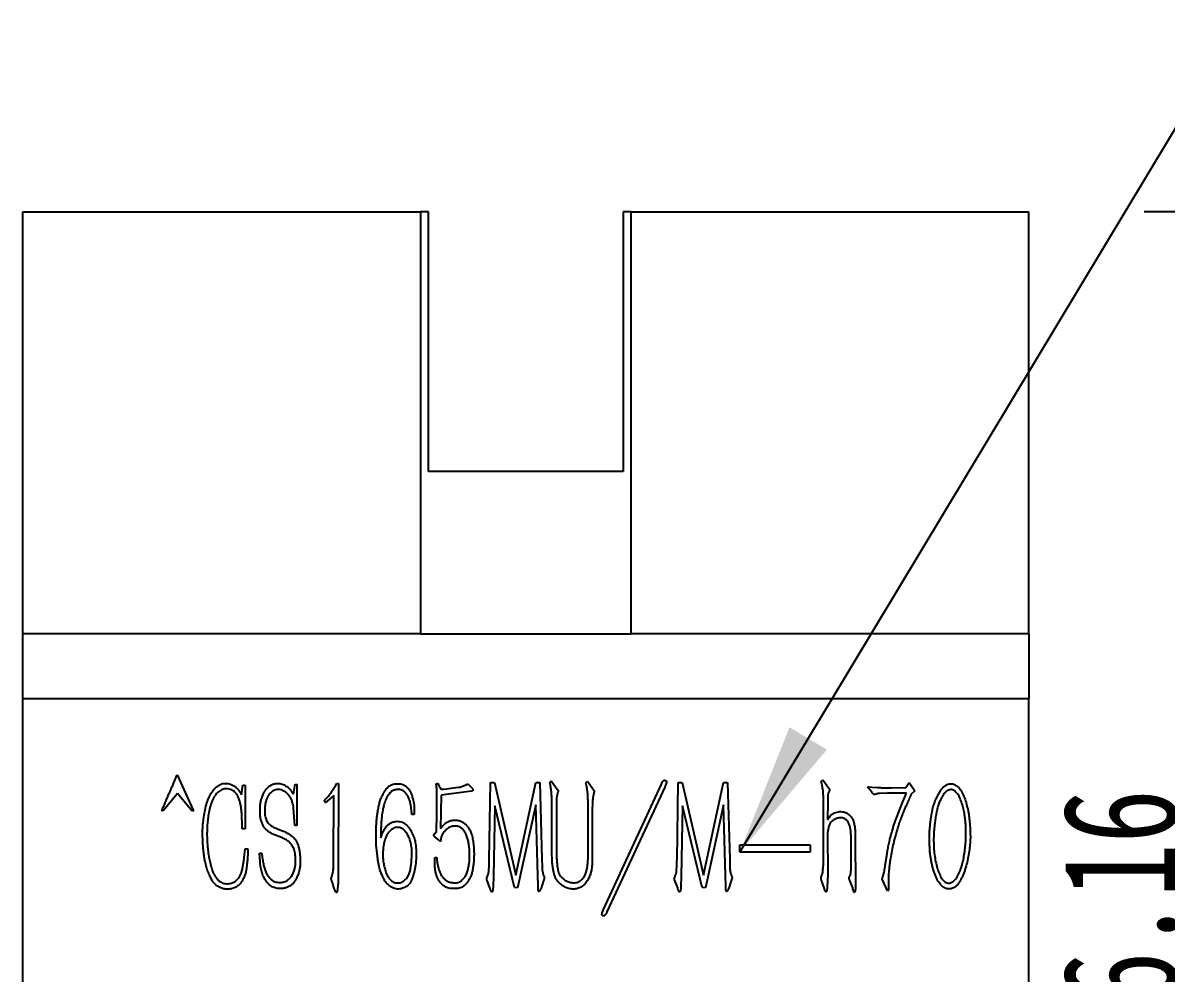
# Model space of a CAD drawing. Header units: millimetres. Extents: x 0 to 210, y 0 to 297.
# Drawn here: x 30.25 to 65.42, y 164.05 to 193.31 of the extents above; entities that cross this region are included whole.
import ezdxf

# ---------------------------------------------------------------- set-up
doc = ezdxf.new("R2010")
doc.units = ezdxf.units.MM
doc.layers.add('根据设置的颜色创建', color=7, linetype='Continuous', lineweight=25)
doc.styles.add('SLDTEXTSTYLE5', font='TXT', dxfattribs={"width": 0.7})
doc.dimstyles.new('SLDDIMSTYLE2', dxfattribs={"dimtxt": 3.5, "dimasz": 4.08, "dimexe": 0, "dimexo": 0.0625, "dimgap": 0.875, "dimtad": 2, "dimrnd": 1e-09, "dimzin": 12, "dimdsep": 46, "dimtxsty": 'SLDTEXTSTYLE5', "dimsah": 1, "dimcen": 0.09, "dimadec": 0, "dimazin": 3, "dimtfac": 1, "dimtofl": 0, "dimtmove": 0, "dimatfit": 3, "dimfxl": 0, "dimfrac": 2, "dimtolj": 1, "dimtzin": 12, "dimarcsym": 0})
doc.dimstyles.new('SLDDIMSTYLE6', dxfattribs={"dimtxt": 0.18, "dimasz": 4.08, "dimexe": 0, "dimexo": 0.0625, "dimgap": 0, "dimtad": 0, "dimtih": 1, "dimtoh": 1, "dimdec": 0, "dimrnd": 1e-09, "dimzin": 0, "dimdsep": 46, "dimtxsty": 'Standard', "dimsah": 1, "dimcen": 0.09, "dimadec": 0, "dimazin": 0, "dimtfac": 4.08, "dimtdec": 0, "dimtofl": 0, "dimtmove": 0, "dimatfit": 3, "dimfxl": 0, "dimfrac": 2, "dimtolj": 1, "dimtzin": 0, "dimarcsym": 0})

# ---------------------------------------------------------------- blocks, each defined once
blk = doc.blocks.new('_D_3')
at = {"layer": '根据设置的颜色创建'}
for p, q in [((74.891, 187.499), (64.748, 187.499)), ((66.748, 187.499), (66.748, 131.343)), ((81.269, 131.343), (64.748, 131.343))]:
    blk.add_line(p, q, dxfattribs=at)
for points in [[(66.748, 187.499), (66.24, 183.419), (67.256, 183.419)], [(66.748, 131.343), (67.256, 135.423), (66.24, 135.423)]]:
    blk.add_solid(points, dxfattribs=at)
at = {"layer": '根据设置的颜色创建', "insert": (62.236, 161.381), "char_height": 3.5, "attachment_point": 1, "rotation": 90, "style": 'SLDTEXTSTYLE5'}
blk.add_mtext('56.16', dxfattribs=at)

msp = doc.modelspace()

# ---------------------------------------------------------------- linework, layer by layer
at = {"color": 7, "linetype": 'Continuous', "lineweight": 25}
for p, q in [((30.247, 174.499), (30.247, 187.499)), ((30.247, 187.499), (42.481, 187.499)), ((42.723, 187.499), (42.481, 187.499)), ((42.481, 187.499), (42.481, 174.499)), ((42.723, 179.499), (42.723, 187.499)), ((48.72, 187.499), (48.72, 179.499)), ((48.962, 187.499), (48.72, 187.499)), ((48.962, 174.499), (48.962, 187.499)), ((48.962, 187.499), (61.197, 187.499)), ((61.197, 174.499), (61.197, 187.499)), ((48.72, 179.499), (42.723, 179.499)), ((42.481, 174.499), (30.247, 174.499)), ((30.247, 172.499), (30.247, 174.499)), ((42.481, 174.499), (48.962, 174.499)), ((61.197, 174.499), (48.962, 174.499)), ((61.197, 174.499), (61.197, 172.499)), ((61.197, 172.499), (30.247, 172.499)), ((30.247, 163.052), (30.247, 172.499)), ((61.197, 143.343), (61.197, 172.499)), ((34.883, 169.895), (34.999, 170.157)), ((34.999, 170.157), (35.502, 169.045)), ((44.599, 167.535), (44.634, 169.921)), ((44.634, 169.921), (44.755, 169.921)), ((44.755, 169.921), (45.414, 167.072)), ((45.414, 167.072), (46.034, 169.921)), ((46.034, 169.921), (46.15, 169.921)), ((46.15, 169.921), (46.22, 167.56)), ((46.458, 169.921), (46.498, 169.972)), ((46.478, 169.84), (46.458, 169.921)), ((46.498, 169.972), (46.719, 169.674)), ((47.57, 169.911), (47.616, 169.961)), ((47.59, 169.831), (47.57, 169.911)), ((47.616, 169.961), (47.837, 169.659)), ((50.052, 169.926), (50.002, 169.775)), ((50.375, 167.535), (50.41, 169.921)), ((50.41, 169.921), (50.53, 169.921)), ((50.53, 169.921), (51.19, 167.072)), ((51.19, 167.072), (51.809, 169.921)), ((51.809, 169.921), (51.925, 169.921)), ((51.925, 169.921), (51.995, 167.56)), ((54.813, 169.956), (54.859, 170.001)), ((54.834, 169.875), (54.813, 169.956)), ((54.859, 170.001), (55.08, 169.71)), ((57.411, 169.77), (57.516, 169.921)), ((57.516, 169.921), (57.693, 169.664)), ((35.008, 169.584), (34.576, 169.06)), ((35.456, 169.04), (35.008, 169.584)), ((36.935, 169.624), (36.979, 169.543)), ((36.979, 169.543), (37.015, 169.84)), ((37.015, 169.84), (37.09, 169.84)), ((37.09, 169.84), (37.09, 168.496)), ((38.511, 169.654), (38.572, 169.558)), ((38.572, 169.558), (38.622, 169.866)), ((38.622, 169.866), (38.672, 169.86)), ((38.672, 169.86), (38.672, 168.602)), ((39.842, 169.78), (39.903, 169.891)), ((39.903, 169.891), (39.958, 169.891)), ((39.958, 169.891), (39.953, 167.217)), ((42.961, 169.881), (43.012, 169.901)), ((42.981, 169.725), (42.961, 169.881)), ((43.097, 169.75), (43.128, 169.71)), ((44.054, 169.659), (43.117, 169.529)), ((43.188, 169.719), (43.294, 169.725)), ((43.294, 169.725), (43.49, 169.755)), ((43.49, 169.755), (43.656, 169.775)), ((43.752, 169.8), (43.827, 169.831)), ((43.888, 169.855), (43.933, 169.886)), ((43.933, 169.886), (44.079, 169.74)), ((48.109, 166.014), (49.896, 169.866)), ((50.002, 169.775), (48.219, 165.944)), ((56.263, 169.79), (56.364, 169.78)), ((56.368, 169.629), (56.263, 169.75)), ((56.364, 169.78), (56.54, 169.77)), ((56.52, 169.573), (56.469, 169.553)), ((56.852, 169.593), (56.61, 169.584)), ((56.963, 169.76), (57.411, 169.77)), ((57.315, 169.302), (57.436, 169.593)), ((57.693, 169.664), (57.572, 169.553)), ((39.55, 169.291), (39.53, 169.377)), ((39.812, 169.518), (39.55, 169.291)), ((39.807, 167.545), (39.812, 169.518)), ((42.981, 168.954), (42.987, 169.342)), ((43.117, 169.529), (43.102, 168.506)), ((46.034, 169.236), (45.47, 166.679)), ((46.094, 167.056), (46.034, 169.236)), ((46.523, 167.897), (46.523, 169.327)), ((46.664, 169.262), (46.664, 167.887)), ((47.636, 168.023), (47.636, 169.317)), ((47.777, 169.291), (47.766, 169.055)), ((51.809, 169.236), (51.246, 166.679)), ((51.87, 167.056), (51.809, 169.236)), ((54.879, 167.399), (54.879, 169.372)), ((55.015, 169.291), (55.01, 168.778)), ((57.134, 168.854), (57.315, 169.302)), ((34.576, 169.06), (34.515, 169.045)), ((35.502, 169.045), (35.456, 169.04)), ((38.612, 168.597), (38.577, 169.13)), ((42.29, 168.934), (42.22, 168.934)), ((42.29, 169.095), (42.29, 168.934)), ((42.972, 168.416), (42.981, 168.954)), ((44.765, 169.206), (44.725, 167.032)), ((45.374, 166.684), (44.765, 169.206)), ((47.766, 169.055), (47.766, 167.857)), ((50.541, 169.206), (50.501, 167.032)), ((51.149, 166.684), (50.541, 169.206)), ((38.672, 168.602), (38.612, 168.597)), ((55.035, 168.531), (55.01, 168.376)), ((37.09, 168.496), (36.995, 168.496)), ((38.205, 168.229), (37.988, 168.31)), ((38.084, 168.496), (38.26, 168.426)), ((41.263, 168.416), (41.259, 168.22)), ((42.916, 168.34), (42.972, 168.416)), ((43.032, 168.159), (42.926, 168.244)), ((43.117, 168.244), (43.108, 168.179)), ((43.153, 168.315), (43.117, 168.244)), ((55.01, 168.376), (55.015, 167.076)), ((55.729, 167.293), (55.729, 168.179)), ((55.861, 168.204), (55.866, 166.739)), ((37.06, 167.616), (37.085, 167.882)), ((37.085, 167.882), (37.166, 167.877)), ((52.309, 167.998), (54.473, 167.998)), ((52.309, 167.781), (52.309, 167.998)), ((54.473, 167.998), (54.473, 167.781)), ((37.525, 167.751), (37.595, 167.751)), ((37.545, 167.484), (37.525, 167.751)), ((42.921, 167.475), (42.926, 167.616)), ((42.926, 167.616), (42.981, 167.616)), ((46.22, 167.56), (46.225, 167.338)), ((51.995, 167.56), (52, 167.338)), ((54.473, 167.781), (52.309, 167.781)), ((56.706, 167.021), (56.747, 167.162)), ((39.828, 166.659), (39.772, 166.84)), ((44.619, 166.674), (44.528, 166.9)), ((44.725, 167.032), (44.715, 166.719)), ((46.104, 166.739), (46.094, 167.056)), ((46.256, 166.871), (46.2, 166.699)), ((50.395, 166.674), (50.304, 166.9)), ((50.501, 167.032), (50.49, 166.719)), ((51.88, 166.739), (51.87, 167.056)), ((52.031, 166.871), (51.975, 166.699)), ((54.899, 166.679), (54.839, 166.855)), ((55.015, 167.076), (54.995, 166.719)), ((55.78, 166.679), (55.709, 166.855)), ((56.847, 166.589), (56.686, 166.946)), ((56.882, 166.825), (56.882, 166.609)), ((39.852, 166.593), (39.828, 166.659)), ((45.47, 166.679), (45.374, 166.684)), ((51.246, 166.679), (51.149, 166.684)), ((54.919, 166.613), (54.899, 166.679)), ((56.882, 166.609), (56.847, 166.589)), ((48.073, 165.904), (48.109, 166.014))]:
    msp.add_line(p, q, dxfattribs=at)
for points, knots in [([(49.896, 169.866), (49.9, 169.88), (49.909, 169.906), (49.924, 169.94), (49.938, 169.965), (49.954, 169.982), (49.971, 169.989), (49.99, 169.992), (50.009, 169.988), (50.029, 169.979), (50.045, 169.968), (50.057, 169.956), (50.059, 169.939), (50.054, 169.931), (50.052, 169.926)], [0, 0, 0, 0, 0.166183, 0.299571, 0.401787, 0.4784, 0.543859, 0.606687, 0.678404, 0.758437, 0.836568, 0.892409, 0.944159, 1, 1, 1, 1]), ([(34.515, 169.045), (34.537, 169.095), (34.578, 169.192), (34.638, 169.33), (34.693, 169.455), (34.74, 169.568), (34.784, 169.668), (34.822, 169.755), (34.854, 169.829), (34.874, 169.875), (34.883, 169.895)], [0, 0, 0, 0, 0.177079, 0.339358, 0.486837, 0.619937, 0.736758, 0.839518, 0.927159, 1, 1, 1, 1]), ([(35.807, 168.804), (35.817, 168.878), (35.837, 169.027), (35.882, 169.207), (35.924, 169.342), (35.958, 169.432), (35.993, 169.511), (36.029, 169.58), (36.067, 169.639), (36.108, 169.693), (36.154, 169.739), (36.2, 169.78), (36.246, 169.813), (36.289, 169.841), (36.326, 169.863), (36.373, 169.883), (36.435, 169.898), (36.485, 169.896), (36.512, 169.895)], [0, 0, 0, 0, 0.159166, 0.316764, 0.39181, 0.459733, 0.520259, 0.573925, 0.623399, 0.670652, 0.716047, 0.760048, 0.80109, 0.836844, 0.867712, 0.893412, 0.943693, 1, 1, 1, 1]), ([(36.552, 169.73), (36.53, 169.731), (36.485, 169.732), (36.418, 169.718), (36.354, 169.693), (36.293, 169.657), (36.234, 169.61), (36.182, 169.55), (36.133, 169.481), (36.092, 169.401), (36.055, 169.315), (36.022, 169.225), (35.995, 169.131), (35.967, 169.004), (35.942, 168.846), (35.924, 168.662), (35.914, 168.49), (35.911, 168.33), (35.914, 168.176), (35.92, 168.074), (35.923, 168.023)], [0, 0, 0, 0, 0.033505, 0.06687, 0.100813, 0.136183, 0.173507, 0.212522, 0.254455, 0.299914, 0.347279, 0.394858, 0.44364, 0.492859, 0.590166, 0.682954, 0.769454, 0.847642, 0.922853, 1, 1, 1, 1]), ([(36.512, 169.895), (36.539, 169.891), (36.595, 169.881), (36.677, 169.851), (36.758, 169.81), (36.828, 169.751), (36.889, 169.691), (36.92, 169.645), (36.935, 169.624)], [0, 0, 0, 0, 0.159856, 0.327635, 0.501921, 0.681981, 0.852769, 1, 1, 1, 1]), ([(36.995, 168.496), (36.995, 168.521), (36.995, 168.572), (36.992, 168.653), (36.99, 168.746), (36.987, 168.851), (36.984, 168.963), (36.973, 169.078), (36.956, 169.195), (36.93, 169.311), (36.897, 169.424), (36.857, 169.509), (36.82, 169.569), (36.789, 169.608), (36.755, 169.642), (36.706, 169.678), (36.64, 169.714), (36.581, 169.725), (36.552, 169.73)], [0, 0, 0, 0, 0.051405, 0.107549, 0.172083, 0.247641, 0.329001, 0.409064, 0.491253, 0.576647, 0.660753, 0.738418, 0.774946, 0.809678, 0.842689, 0.874894, 0.937531, 1, 1, 1, 1]), ([(37.545, 169.09), (37.545, 169.115), (37.545, 169.164), (37.551, 169.234), (37.559, 169.299), (37.575, 169.378), (37.604, 169.471), (37.648, 169.574), (37.699, 169.667), (37.758, 169.745), (37.825, 169.806), (37.886, 169.848), (37.942, 169.873), (37.99, 169.887), (38.043, 169.893), (38.08, 169.895), (38.099, 169.895)], [0, 0, 0, 0, 0.069369, 0.134096, 0.194403, 0.249753, 0.356634, 0.461858, 0.561172, 0.648801, 0.729961, 0.810713, 0.852826, 0.897818, 0.947054, 1, 1, 1, 1]), ([(38.114, 169.71), (38.097, 169.709), (38.062, 169.708), (38.018, 169.697), (37.981, 169.684), (37.95, 169.666), (37.916, 169.643), (37.881, 169.613), (37.845, 169.58), (37.814, 169.541), (37.786, 169.499), (37.756, 169.438), (37.727, 169.36), (37.707, 169.279), (37.699, 169.212), (37.693, 169.155), (37.69, 169.091), (37.687, 169.022), (37.689, 168.95), (37.7, 168.881), (37.718, 168.815), (37.737, 168.773), (37.746, 168.753)], [0, 0, 0, 0, 0.043202, 0.088699, 0.113764, 0.144105, 0.178728, 0.218806, 0.260931, 0.302792, 0.34585, 0.389771, 0.475795, 0.557862, 0.600695, 0.649053, 0.703636, 0.763859, 0.825372, 0.884961, 0.942926, 1, 1, 1, 1]), ([(38.099, 169.895), (38.12, 169.893), (38.163, 169.888), (38.226, 169.871), (38.286, 169.847), (38.343, 169.814), (38.395, 169.777), (38.442, 169.739), (38.48, 169.697), (38.501, 169.668), (38.511, 169.654)], [0, 0, 0, 0, 0.131245, 0.261027, 0.393226, 0.527269, 0.658522, 0.780829, 0.894198, 1, 1, 1, 1]), ([(38.577, 169.13), (38.572, 169.16), (38.564, 169.215), (38.547, 169.289), (38.531, 169.35), (38.507, 169.411), (38.472, 169.477), (38.419, 169.547), (38.356, 169.611), (38.281, 169.661), (38.2, 169.699), (38.142, 169.706), (38.114, 169.71)], [0, 0, 0, 0, 0.111647, 0.206384, 0.283151, 0.344663, 0.451883, 0.560322, 0.67089, 0.782779, 0.893823, 1, 1, 1, 1]), ([(39.53, 169.377), (39.551, 169.399), (39.591, 169.44), (39.644, 169.5), (39.688, 169.551), (39.734, 169.611), (39.785, 169.686), (39.823, 169.748), (39.842, 169.78)], [0, 0, 0, 0, 0.179531, 0.336538, 0.468031, 0.576276, 0.779806, 1, 1, 1, 1]), ([(41.118, 168.436), (41.119, 168.472), (41.12, 168.538), (41.124, 168.632), (41.128, 168.713), (41.137, 168.807), (41.15, 168.921), (41.172, 169.06), (41.198, 169.2), (41.226, 169.313), (41.253, 169.399), (41.279, 169.465), (41.311, 169.532), (41.345, 169.602), (41.385, 169.668), (41.428, 169.727), (41.475, 169.777), (41.526, 169.819), (41.583, 169.851), (41.646, 169.874), (41.717, 169.886), (41.766, 169.886), (41.792, 169.886)], [0, 0, 0, 0, 0.0605814, 0.113982, 0.1602113, 0.1988966, 0.273117, 0.3558303, 0.4394664, 0.5154714, 0.5532396, 0.5931907, 0.635634, 0.6803307, 0.7253593, 0.766522, 0.8054684, 0.8421771, 0.8782103, 0.9159833, 0.956363, 1, 1, 1, 1]), ([(42.22, 168.934), (42.215, 168.964), (42.206, 169.024), (42.197, 169.114), (42.186, 169.209), (42.168, 169.309), (42.139, 169.412), (42.099, 169.495), (42.061, 169.557), (42.028, 169.598), (41.991, 169.633), (41.951, 169.662), (41.908, 169.685), (41.863, 169.701), (41.815, 169.708), (41.767, 169.708), (41.719, 169.702), (41.675, 169.691), (41.636, 169.675), (41.599, 169.655), (41.565, 169.625), (41.53, 169.588), (41.494, 169.539), (41.457, 169.482), (41.421, 169.415), (41.39, 169.338), (41.362, 169.254), (41.329, 169.129), (41.298, 168.961), (41.28, 168.79), (41.271, 168.655), (41.267, 168.565), (41.264, 168.486), (41.263, 168.438), (41.263, 168.416)], [0, 0, 0, 0, 0.036644, 0.072503, 0.109918, 0.151044, 0.194743, 0.239226, 0.261166, 0.282265, 0.302397, 0.32235, 0.341645, 0.360687, 0.379795, 0.399565, 0.419183, 0.437129, 0.454205, 0.470442, 0.487663, 0.508219, 0.532183, 0.559936, 0.59049, 0.623648, 0.65936, 0.697797, 0.779167, 0.864446, 0.905573, 0.941863, 0.973338, 1, 1, 1, 1]), ([(41.792, 169.886), (41.818, 169.884), (41.867, 169.88), (41.935, 169.861), (41.993, 169.837), (42.039, 169.802), (42.075, 169.764), (42.108, 169.729), (42.135, 169.694), (42.158, 169.659), (42.176, 169.621), (42.195, 169.577), (42.213, 169.526), (42.23, 169.471), (42.246, 169.414), (42.259, 169.362), (42.27, 169.316), (42.28, 169.261), (42.289, 169.188), (42.29, 169.128), (42.29, 169.095)], [0, 0, 0, 0, 0.075447, 0.142574, 0.202576, 0.257205, 0.308164, 0.35509, 0.396746, 0.435327, 0.474971, 0.520487, 0.572456, 0.631269, 0.689674, 0.741762, 0.787569, 0.826438, 0.905548, 1, 1, 1, 1]), ([(42.987, 169.342), (42.987, 169.357), (42.987, 169.388), (42.987, 169.437), (42.987, 169.493), (42.987, 169.552), (42.987, 169.609), (42.985, 169.658), (42.984, 169.695), (42.982, 169.716), (42.981, 169.725)], [0, 0, 0, 0, 0.113016, 0.24357, 0.389712, 0.551443, 0.707327, 0.835991, 0.93155, 1, 1, 1, 1]), ([(43.012, 169.901), (43.019, 169.882), (43.032, 169.851), (43.049, 169.809), (43.071, 169.777), (43.088, 169.76), (43.097, 169.75)], [0, 0, 0, 0, 0.34482, 0.579758, 0.776307, 1, 1, 1, 1]), ([(43.128, 169.71), (43.139, 169.711), (43.16, 169.713), (43.18, 169.718), (43.188, 169.719)], [0, 0, 0, 0, 0.577157, 1, 1, 1, 1]), ([(43.656, 169.775), (43.672, 169.777), (43.705, 169.782), (43.736, 169.794), (43.752, 169.8)], [0, 0, 0, 0, 0.475816, 1, 1, 1, 1]), ([(43.827, 169.831), (43.835, 169.833), (43.849, 169.839), (43.866, 169.846), (43.878, 169.852), (43.885, 169.854), (43.888, 169.855)], [0, 0, 0, 0, 0.380005, 0.666709, 0.876877, 1, 1, 1, 1]), ([(44.079, 169.74), (44.085, 169.732), (44.094, 169.719), (44.098, 169.698), (44.093, 169.682), (44.088, 169.668), (44.073, 169.659), (44.061, 169.659), (44.054, 169.659)], [0, 0, 0, 0, 0.242141, 0.423914, 0.567676, 0.686808, 0.812462, 1, 1, 1, 1]), ([(46.523, 169.327), (46.523, 169.365), (46.523, 169.438), (46.516, 169.541), (46.508, 169.634), (46.5, 169.706), (46.493, 169.758), (46.489, 169.791), (46.484, 169.818), (46.48, 169.833), (46.478, 169.84)], [0, 0, 0, 0, 0.222595, 0.419495, 0.599416, 0.766684, 0.842517, 0.906699, 0.958286, 1, 1, 1, 1]), ([(46.719, 169.674), (46.715, 169.657), (46.707, 169.626), (46.693, 169.58), (46.683, 169.531), (46.674, 169.483), (46.669, 169.434), (46.666, 169.385), (46.665, 169.326), (46.664, 169.284), (46.664, 169.262)], [0, 0, 0, 0, 0.125468, 0.231068, 0.340572, 0.487193, 0.58056, 0.696719, 0.837675, 1, 1, 1, 1]), ([(47.636, 169.317), (47.636, 169.356), (47.635, 169.427), (47.631, 169.528), (47.625, 169.619), (47.615, 169.691), (47.607, 169.746), (47.603, 169.78), (47.596, 169.808), (47.592, 169.824), (47.59, 169.831)], [0, 0, 0, 0, 0.225053, 0.414163, 0.584876, 0.756464, 0.836639, 0.903759, 0.958366, 1, 1, 1, 1]), ([(47.837, 169.659), (47.831, 169.642), (47.82, 169.611), (47.806, 169.565), (47.796, 169.513), (47.785, 169.449), (47.778, 169.373), (47.777, 169.319), (47.777, 169.291)], [0, 0, 0, 0, 0.143495, 0.261857, 0.389863, 0.569144, 0.777049, 1, 1, 1, 1]), ([(54.879, 169.372), (54.879, 169.396), (54.88, 169.44), (54.878, 169.502), (54.877, 169.554), (54.873, 169.612), (54.868, 169.676), (54.856, 169.748), (54.844, 169.814), (54.837, 169.856), (54.834, 169.875)], [0, 0, 0, 0, 0.139846, 0.262062, 0.366619, 0.452113, 0.602846, 0.747333, 0.881895, 1, 1, 1, 1]), ([(55.08, 169.71), (55.071, 169.693), (55.055, 169.662), (55.035, 169.618), (55.021, 169.575), (55.017, 169.535), (55.016, 169.492), (55.015, 169.441), (55.015, 169.372), (55.015, 169.32), (55.015, 169.291)], [0, 0, 0, 0, 0.1346537, 0.2423421, 0.3381287, 0.444573, 0.5207202, 0.6383847, 0.7993, 1, 1, 1, 1]), ([(56.263, 169.75), (56.259, 169.755), (56.253, 169.764), (56.246, 169.777), (56.252, 169.787), (56.259, 169.789), (56.263, 169.79)], [0, 0, 0, 0, 0.39424, 0.60342, 0.74829, 1, 1, 1, 1]), ([(56.439, 169.553), (56.435, 169.555), (56.425, 169.561), (56.41, 169.577), (56.389, 169.6), (56.376, 169.619), (56.368, 169.629)], [0, 0, 0, 0, 0.130502, 0.33666, 0.628904, 1, 1, 1, 1]), ([(56.61, 169.584), (56.592, 169.584), (56.562, 169.584), (56.532, 169.576), (56.52, 169.573)], [0, 0, 0, 0, 0.5812523, 1, 1, 1, 1]), ([(56.54, 169.77), (56.581, 169.767), (56.66, 169.762), (56.772, 169.757), (56.872, 169.756), (56.934, 169.758), (56.963, 169.76)], [0, 0, 0, 0, 0.294882, 0.559386, 0.795493, 1, 1, 1, 1]), ([(57.436, 169.593), (57.4, 169.594), (57.332, 169.595), (57.235, 169.596), (57.147, 169.595), (57.069, 169.597), (57.001, 169.595), (56.943, 169.596), (56.894, 169.595), (56.865, 169.594), (56.852, 169.593)], [0, 0, 0, 0, 0.182631, 0.349926, 0.499337, 0.63343, 0.749646, 0.849253, 0.933546, 1, 1, 1, 1]), ([(58.142, 168.32), (58.144, 168.369), (58.149, 168.467), (58.163, 168.619), (58.183, 168.777), (58.206, 168.939), (58.238, 169.1), (58.279, 169.252), (58.331, 169.393), (58.384, 169.501), (58.428, 169.581), (58.46, 169.634), (58.49, 169.681), (58.521, 169.723), (58.55, 169.758), (58.577, 169.788), (58.605, 169.812), (58.639, 169.836), (58.681, 169.857), (58.73, 169.875), (58.777, 169.886), (58.807, 169.886), (58.822, 169.886)], [0, 0, 0, 0, 0.079161, 0.162185, 0.249199, 0.34023, 0.430832, 0.517014, 0.59874, 0.67691, 0.713749, 0.747565, 0.778187, 0.806462, 0.831343, 0.853541, 0.873469, 0.890758, 0.921915, 0.950143, 0.97595, 1, 1, 1, 1]), ([(58.817, 169.705), (58.805, 169.704), (58.781, 169.702), (58.744, 169.691), (58.705, 169.673), (58.662, 169.648), (58.617, 169.609), (58.572, 169.551), (58.525, 169.475), (58.476, 169.381), (58.43, 169.27), (58.39, 169.143), (58.356, 169.002), (58.33, 168.851), (58.309, 168.7), (58.293, 168.558), (58.28, 168.429), (58.275, 168.348), (58.273, 168.31)], [0, 0, 0, 0, 0.021712, 0.045625, 0.072305, 0.102806, 0.138738, 0.184102, 0.240605, 0.307765, 0.384107, 0.467358, 0.558632, 0.657766, 0.756311, 0.846528, 0.927585, 1, 1, 1, 1]), ([(59.255, 168.667), (59.251, 168.704), (59.244, 168.775), (59.232, 168.877), (59.217, 168.972), (59.195, 169.09), (59.16, 169.23), (59.113, 169.364), (59.072, 169.465), (59.036, 169.529), (59, 169.584), (58.96, 169.625), (58.921, 169.658), (58.885, 169.682), (58.851, 169.699), (58.827, 169.703), (58.817, 169.705)], [0, 0, 0, 0, 0.09306, 0.180627, 0.261596, 0.337192, 0.482606, 0.628004, 0.697138, 0.75886, 0.81319, 0.861749, 0.904245, 0.941102, 0.972948, 1, 1, 1, 1]), ([(58.822, 169.886), (58.836, 169.883), (58.866, 169.878), (58.91, 169.859), (58.956, 169.833), (59.006, 169.8), (59.056, 169.755), (59.102, 169.696), (59.144, 169.623), (59.197, 169.509), (59.255, 169.353), (59.301, 169.19), (59.331, 169.054), (59.35, 168.945), (59.366, 168.83), (59.382, 168.668), (59.397, 168.46), (59.4, 168.293), (59.401, 168.209)], [0, 0, 0, 0, 0.022731, 0.048012, 0.076077, 0.107782, 0.143184, 0.182174, 0.227031, 0.277097, 0.383616, 0.491673, 0.547337, 0.606196, 0.667885, 0.732931, 0.866206, 1, 1, 1, 1]), ([(56.469, 169.553), (56.463, 169.552), (56.453, 169.55), (56.444, 169.552), (56.439, 169.553)], [0, 0, 0, 0, 0.573313, 1, 1, 1, 1]), ([(57.572, 169.553), (57.567, 169.54), (57.557, 169.516), (57.542, 169.483), (57.531, 169.455), (57.523, 169.435), (57.515, 169.419), (57.508, 169.402), (57.498, 169.379), (57.486, 169.35), (57.47, 169.316), (57.453, 169.276), (57.433, 169.23), (57.402, 169.164), (57.365, 169.079), (57.326, 168.981), (57.289, 168.892), (57.246, 168.779), (57.198, 168.636), (57.142, 168.456), (57.087, 168.258), (57.031, 168.045), (56.981, 167.818), (56.945, 167.625), (56.923, 167.471), (56.908, 167.36), (56.898, 167.254), (56.889, 167.154), (56.884, 167.061), (56.881, 166.975), (56.88, 166.897), (56.882, 166.848), (56.882, 166.825)], [0, 0, 0, 0, 0.015083, 0.027681, 0.038175, 0.046182, 0.050772, 0.057364, 0.065958, 0.077141, 0.090432, 0.105618, 0.123152, 0.143035, 0.183175, 0.220418, 0.254731, 0.285926, 0.347602, 0.413945, 0.485757, 0.56449, 0.64714, 0.731022, 0.772209, 0.811691, 0.849196, 0.884797, 0.917967, 0.948212, 0.97555, 1, 1, 1, 1]), ([(37.988, 168.31), (37.954, 168.325), (37.887, 168.354), (37.796, 168.413), (37.716, 168.485), (37.652, 168.572), (37.603, 168.673), (37.573, 168.768), (37.556, 168.853), (37.548, 168.926), (37.544, 169.005), (37.544, 169.061), (37.545, 169.09)], [0, 0, 0, 0, 0.114164, 0.226226, 0.335918, 0.444477, 0.558953, 0.683554, 0.751901, 0.827934, 0.909792, 1, 1, 1, 1]), ([(55.01, 168.778), (55.024, 168.802), (55.052, 168.845), (55.098, 168.905), (55.154, 168.954), (55.224, 168.989), (55.299, 169.016), (55.352, 169.022), (55.377, 169.025)], [0, 0, 0, 0, 0.178888, 0.3333706, 0.4861948, 0.6574431, 0.8339362, 1, 1, 1, 1]), ([(55.377, 169.025), (55.406, 169.025), (55.463, 169.025), (55.533, 169.008), (55.587, 168.986), (55.626, 168.965), (55.662, 168.936), (55.697, 168.904), (55.729, 168.867), (55.758, 168.826), (55.782, 168.781), (55.808, 168.714), (55.834, 168.619), (55.85, 168.492), (55.859, 168.352), (55.86, 168.255), (55.861, 168.204)], [0, 0, 0, 0, 0.078199, 0.156993, 0.196953, 0.237755, 0.279833, 0.323953, 0.369147, 0.414397, 0.460997, 0.508973, 0.613375, 0.73103, 0.860858, 1, 1, 1, 1]), ([(36.582, 166.639), (36.55, 166.637), (36.484, 166.634), (36.388, 166.656), (36.297, 166.691), (36.228, 166.731), (36.179, 166.771), (36.144, 166.808), (36.109, 166.85), (36.075, 166.898), (36.041, 166.953), (36.009, 167.014), (35.979, 167.081), (35.938, 167.179), (35.894, 167.316), (35.859, 167.462), (35.835, 167.588), (35.821, 167.691), (35.807, 167.799), (35.792, 167.951), (35.78, 168.139), (35.774, 168.362), (35.781, 168.583), (35.798, 168.729), (35.807, 168.804)], [0, 0, 0, 0, 0.037676, 0.076741, 0.115303, 0.151318, 0.169792, 0.189412, 0.210765, 0.234022, 0.259068, 0.286111, 0.31473, 0.345375, 0.411504, 0.48305, 0.521372, 0.562098, 0.605063, 0.650253, 0.740982, 0.826873, 0.911914, 1, 1, 1, 1]), ([(37.746, 168.753), (37.756, 168.734), (37.777, 168.697), (37.815, 168.648), (37.86, 168.608), (37.923, 168.567), (37.998, 168.531), (38.057, 168.507), (38.084, 168.496)], [0, 0, 0, 0, 0.148716, 0.29002, 0.425662, 0.558955, 0.803711, 1, 1, 1, 1]), ([(41.259, 168.22), (41.271, 168.255), (41.294, 168.318), (41.328, 168.406), (41.367, 168.48), (41.413, 168.549), (41.472, 168.612), (41.532, 168.659), (41.589, 168.691), (41.639, 168.709), (41.696, 168.722), (41.736, 168.726), (41.757, 168.728)], [0, 0, 0, 0, 0.146371, 0.264568, 0.369367, 0.475503, 0.587405, 0.707873, 0.772538, 0.842348, 0.91742, 1, 1, 1, 1]), ([(41.762, 168.542), (41.745, 168.539), (41.71, 168.534), (41.66, 168.515), (41.612, 168.489), (41.554, 168.443), (41.49, 168.378), (41.441, 168.303), (41.412, 168.238), (41.391, 168.181), (41.372, 168.116), (41.355, 168.044), (41.341, 167.964), (41.331, 167.879), (41.325, 167.787), (41.324, 167.723), (41.324, 167.691)], [0, 0, 0, 0, 0.050251, 0.101185, 0.152764, 0.207876, 0.314667, 0.412927, 0.463213, 0.521179, 0.585276, 0.657319, 0.735095, 0.818006, 0.906221, 1, 1, 1, 1]), ([(41.757, 168.728), (41.787, 168.726), (41.845, 168.724), (41.928, 168.699), (42.005, 168.656), (42.065, 168.603), (42.113, 168.55), (42.148, 168.502), (42.183, 168.448), (42.227, 168.367), (42.275, 168.256), (42.31, 168.137), (42.328, 168.036), (42.34, 167.955), (42.346, 167.869), (42.35, 167.748), (42.348, 167.597), (42.34, 167.477), (42.336, 167.419)], [0, 0, 0, 0, 0.056822, 0.108059, 0.161062, 0.222789, 0.257576, 0.295017, 0.335003, 0.378779, 0.469544, 0.562116, 0.610674, 0.661703, 0.716155, 0.77375, 0.889356, 1, 1, 1, 1]), ([(42.185, 168.059), (42.171, 168.105), (42.144, 168.196), (42.092, 168.302), (42.044, 168.378), (42.009, 168.427), (41.969, 168.465), (41.93, 168.496), (41.888, 168.518), (41.847, 168.534), (41.805, 168.541), (41.776, 168.542), (41.762, 168.542)], [0, 0, 0, 0, 0.2076888, 0.412675, 0.5096135, 0.5973977, 0.6759454, 0.7475532, 0.8136547, 0.8771446, 0.9384919, 1, 1, 1, 1]), ([(43.102, 168.506), (43.121, 168.529), (43.157, 168.572), (43.209, 168.633), (43.27, 168.685), (43.332, 168.719), (43.39, 168.743), (43.442, 168.755), (43.499, 168.762), (43.539, 168.763), (43.56, 168.763)], [0, 0, 0, 0, 0.16368, 0.301929, 0.438533, 0.596935, 0.6858, 0.782136, 0.886053, 1, 1, 1, 1]), ([(43.56, 168.582), (43.542, 168.582), (43.507, 168.581), (43.457, 168.572), (43.41, 168.556), (43.353, 168.528), (43.292, 168.487), (43.232, 168.431), (43.185, 168.375), (43.163, 168.334), (43.153, 168.315)], [0, 0, 0, 0, 0.105043, 0.204195, 0.300931, 0.394749, 0.571303, 0.732107, 0.874066, 1, 1, 1, 1]), ([(43.56, 168.763), (43.581, 168.762), (43.62, 168.759), (43.674, 168.75), (43.722, 168.736), (43.776, 168.708), (43.839, 168.66), (43.898, 168.602), (43.945, 168.545), (43.979, 168.496), (44.007, 168.44), (44.034, 168.379), (44.058, 168.313), (44.078, 168.24), (44.095, 168.161), (44.111, 168.045), (44.126, 167.888), (44.128, 167.758), (44.129, 167.691)], [0, 0, 0, 0, 0.046116, 0.087169, 0.123071, 0.155259, 0.221812, 0.298937, 0.341047, 0.385273, 0.431585, 0.48066, 0.532503, 0.588249, 0.648186, 0.712001, 0.849895, 1, 1, 1, 1]), ([(43.994, 167.771), (43.992, 167.804), (43.989, 167.865), (43.979, 167.952), (43.969, 168.031), (43.952, 168.123), (43.925, 168.228), (43.886, 168.326), (43.848, 168.397), (43.817, 168.443), (43.781, 168.483), (43.743, 168.517), (43.701, 168.544), (43.656, 168.565), (43.609, 168.578), (43.577, 168.581), (43.56, 168.582)], [0, 0, 0, 0, 0.09596, 0.183282, 0.262665, 0.332856, 0.462702, 0.586924, 0.646059, 0.701659, 0.754252, 0.805309, 0.854736, 0.902909, 0.95064, 1, 1, 1, 1]), ([(55.367, 168.833), (55.344, 168.83), (55.3, 168.823), (55.237, 168.8), (55.181, 168.765), (55.132, 168.722), (55.092, 168.674), (55.062, 168.627), (55.041, 168.579), (55.037, 168.547), (55.035, 168.531)], [0, 0, 0, 0, 0.14167, 0.278713, 0.412676, 0.550763, 0.682464, 0.799201, 0.902603, 1, 1, 1, 1]), ([(55.729, 168.179), (55.729, 168.209), (55.73, 168.262), (55.728, 168.331), (55.727, 168.382), (55.725, 168.419), (55.72, 168.45), (55.713, 168.486), (55.704, 168.53), (55.692, 168.58), (55.676, 168.633), (55.653, 168.683), (55.623, 168.728), (55.587, 168.769), (55.544, 168.803), (55.491, 168.825), (55.431, 168.836), (55.389, 168.834), (55.367, 168.833)], [0, 0, 0, 0, 0.10343, 0.184281, 0.243409, 0.280874, 0.312464, 0.354911, 0.407242, 0.469851, 0.536375, 0.599752, 0.662428, 0.725225, 0.788501, 0.852754, 0.922645, 1, 1, 1, 1]), ([(56.747, 167.162), (56.752, 167.192), (56.763, 167.256), (56.78, 167.357), (56.798, 167.471), (56.816, 167.592), (56.835, 167.711), (56.852, 167.819), (56.868, 167.91), (56.882, 167.99), (56.899, 168.071), (56.921, 168.162), (56.95, 168.269), (56.983, 168.389), (57.02, 168.513), (57.057, 168.634), (57.095, 168.747), (57.121, 168.819), (57.134, 168.854)], [0, 0, 0, 0, 0.052244, 0.111396, 0.177388, 0.250717, 0.322774, 0.385734, 0.438823, 0.482398, 0.526218, 0.580513, 0.644381, 0.718253, 0.795189, 0.867897, 0.936247, 1, 1, 1, 1]), ([(58.726, 166.825), (58.736, 166.825), (58.759, 166.825), (58.794, 166.834), (58.831, 166.852), (58.872, 166.875), (58.914, 166.911), (58.956, 166.96), (58.997, 167.024), (59.037, 167.098), (59.076, 167.181), (59.11, 167.269), (59.14, 167.36), (59.173, 167.487), (59.206, 167.652), (59.236, 167.853), (59.256, 168.051), (59.264, 168.213), (59.266, 168.341), (59.265, 168.443), (59.261, 168.553), (59.257, 168.628), (59.255, 168.667)], [0, 0, 0, 0, 0.015406, 0.033093, 0.052773, 0.075772, 0.102559, 0.133995, 0.170477, 0.213112, 0.259176, 0.305239, 0.352281, 0.400005, 0.498379, 0.599891, 0.699677, 0.792133, 0.838672, 0.888508, 0.9424, 1, 1, 1, 1]), ([(38.637, 167.575), (38.635, 167.612), (38.63, 167.681), (38.614, 167.776), (38.595, 167.855), (38.569, 167.921), (38.538, 167.975), (38.505, 168.023), (38.468, 168.067), (38.426, 168.104), (38.379, 168.139), (38.327, 168.172), (38.268, 168.203), (38.226, 168.22), (38.205, 168.229)], [0, 0, 0, 0, 0.1315406, 0.2455106, 0.3414997, 0.4225542, 0.4947058, 0.5634696, 0.6312691, 0.6970796, 0.7647228, 0.837926, 0.9159449, 1, 1, 1, 1]), ([(38.26, 168.426), (38.282, 168.416), (38.323, 168.396), (38.382, 168.366), (38.436, 168.335), (38.497, 168.294), (38.565, 168.24), (38.632, 168.166), (38.686, 168.081), (38.72, 167.983), (38.747, 167.876), (38.765, 167.76), (38.777, 167.634), (38.782, 167.499), (38.78, 167.359), (38.762, 167.267), (38.753, 167.223)], [0, 0, 0, 0, 0.050232, 0.096718, 0.139539, 0.179085, 0.251846, 0.320637, 0.388456, 0.461016, 0.538033, 0.619518, 0.707139, 0.804875, 0.904177, 1, 1, 1, 1]), ([(41.843, 166.644), (41.818, 166.642), (41.767, 166.638), (41.704, 166.649), (41.653, 166.667), (41.612, 166.688), (41.567, 166.714), (41.519, 166.747), (41.471, 166.786), (41.427, 166.834), (41.387, 166.888), (41.341, 166.969), (41.293, 167.077), (41.248, 167.189), (41.219, 167.288), (41.2, 167.377), (41.181, 167.48), (41.165, 167.592), (41.151, 167.703), (41.139, 167.803), (41.129, 167.885), (41.12, 167.973), (41.114, 168.071), (41.112, 168.186), (41.114, 168.307), (41.116, 168.391), (41.118, 168.436)], [0, 0, 0, 0, 0.035342, 0.070465, 0.089375, 0.110798, 0.135388, 0.163031, 0.192578, 0.22252, 0.25378, 0.286524, 0.353632, 0.419931, 0.456001, 0.498667, 0.547704, 0.603186, 0.658178, 0.705017, 0.744093, 0.775371, 0.829331, 0.881789, 0.937388, 1, 1, 1, 1]), ([(42.926, 168.244), (42.917, 168.253), (42.903, 168.265), (42.888, 168.29), (42.899, 168.315), (42.909, 168.331), (42.916, 168.34)], [0, 0, 0, 0, 0.3257791, 0.5057076, 0.6884222, 1, 1, 1, 1]), ([(43.108, 168.179), (43.107, 168.17), (43.106, 168.155), (43.103, 168.134), (43.1, 168.121), (43.099, 168.11), (43.087, 168.111), (43.076, 168.121), (43.056, 168.137), (43.041, 168.151), (43.032, 168.159)], [0, 0, 0, 0, 0.17717, 0.311034, 0.405372, 0.458194, 0.497429, 0.596735, 0.763773, 1, 1, 1, 1]), ([(58.716, 166.644), (58.702, 166.646), (58.673, 166.65), (58.628, 166.667), (58.582, 166.694), (58.532, 166.73), (58.482, 166.779), (58.434, 166.842), (58.388, 166.92), (58.344, 167.011), (58.303, 167.112), (58.267, 167.222), (58.233, 167.337), (58.207, 167.457), (58.185, 167.578), (58.167, 167.698), (58.155, 167.814), (58.149, 167.926), (58.147, 168.033), (58.144, 168.134), (58.143, 168.229), (58.142, 168.291), (58.142, 168.32)], [0, 0, 0, 0, 0.022559, 0.04753, 0.075764, 0.108127, 0.144584, 0.186704, 0.234379, 0.28865, 0.34771, 0.408782, 0.472296, 0.53858, 0.605086, 0.669188, 0.730982, 0.790969, 0.848096, 0.902041, 0.952807, 1, 1, 1, 1]), ([(58.273, 168.31), (58.273, 168.286), (58.272, 168.235), (58.27, 168.153), (58.272, 168.062), (58.276, 167.928), (58.288, 167.753), (58.32, 167.543), (58.366, 167.34), (58.417, 167.18), (58.464, 167.067), (58.5, 166.996), (58.538, 166.939), (58.577, 166.896), (58.618, 166.865), (58.655, 166.843), (58.691, 166.828), (58.715, 166.826), (58.726, 166.825)], [0, 0, 0, 0, 0.044107, 0.093663, 0.149134, 0.21008, 0.338637, 0.46967, 0.598371, 0.719713, 0.774932, 0.823123, 0.864356, 0.89974, 0.930203, 0.956481, 0.979361, 1, 1, 1, 1]), ([(59.401, 168.209), (59.396, 168.142), (59.387, 168.004), (59.365, 167.793), (59.328, 167.573), (59.281, 167.388), (59.237, 167.24), (59.199, 167.134), (59.156, 167.033), (59.111, 166.94), (59.064, 166.856), (59.015, 166.786), (58.963, 166.732), (58.91, 166.694), (58.858, 166.667), (58.809, 166.651), (58.762, 166.641), (58.731, 166.643), (58.716, 166.644)], [0, 0, 0, 0, 0.1100306, 0.2261358, 0.3473351, 0.4741927, 0.5379559, 0.5992749, 0.6588299, 0.7162657, 0.7692454, 0.815261, 0.8554973, 0.8906956, 0.922139, 0.9500275, 0.9760185, 1, 1, 1, 1]), ([(35.923, 168.023), (35.927, 167.977), (35.935, 167.883), (35.949, 167.763), (35.964, 167.662), (35.98, 167.579), (36, 167.489), (36.022, 167.395), (36.046, 167.305), (36.07, 167.226), (36.093, 167.161), (36.124, 167.094), (36.167, 167.024), (36.224, 166.948), (36.287, 166.885), (36.355, 166.837), (36.431, 166.81), (36.484, 166.807), (36.512, 166.805)], [0, 0, 0, 0, 0.09472, 0.193819, 0.24646, 0.304558, 0.367659, 0.435798, 0.501846, 0.558299, 0.605562, 0.643201, 0.709306, 0.774774, 0.836788, 0.891513, 0.94409, 1, 1, 1, 1]), ([(37.166, 167.877), (37.166, 167.852), (37.166, 167.807), (37.165, 167.746), (37.165, 167.697), (37.163, 167.657), (37.161, 167.619), (37.158, 167.577), (37.154, 167.527), (37.146, 167.453), (37.138, 167.365), (37.127, 167.266), (37.11, 167.169), (37.078, 167.068), (37.035, 166.962), (36.987, 166.878), (36.94, 166.815), (36.899, 166.774), (36.854, 166.736), (36.804, 166.703), (36.751, 166.676), (36.696, 166.657), (36.639, 166.643), (36.601, 166.64), (36.582, 166.639)], [0, 0, 0, 0, 0.0492072, 0.0895601, 0.1220405, 0.1461721, 0.1688288, 0.196455, 0.2295558, 0.2681387, 0.3432969, 0.4052472, 0.4652799, 0.5372033, 0.6139665, 0.6913595, 0.7296432, 0.7679237, 0.8063558, 0.8462105, 0.8858216, 0.9239531, 0.9619065, 1, 1, 1, 1]), ([(41.797, 166.83), (41.815, 166.832), (41.852, 166.835), (41.905, 166.855), (41.957, 166.883), (42.005, 166.922), (42.048, 166.969), (42.087, 167.02), (42.119, 167.076), (42.151, 167.159), (42.182, 167.272), (42.198, 167.419), (42.209, 167.572), (42.216, 167.73), (42.215, 167.893), (42.195, 168.003), (42.185, 168.059)], [0, 0, 0, 0, 0.038746, 0.077659, 0.118622, 0.162394, 0.208143, 0.252841, 0.298043, 0.344036, 0.440982, 0.545473, 0.655135, 0.765666, 0.87982, 1, 1, 1, 1]), ([(47.122, 166.644), (47.097, 166.648), (47.046, 166.655), (46.97, 166.681), (46.895, 166.718), (46.822, 166.766), (46.753, 166.823), (46.695, 166.891), (46.647, 166.967), (46.612, 167.052), (46.585, 167.143), (46.564, 167.24), (46.547, 167.343), (46.534, 167.487), (46.526, 167.673), (46.524, 167.822), (46.523, 167.897)], [0, 0, 0, 0, 0.049681, 0.1006758, 0.1546029, 0.21236, 0.2707692, 0.328127, 0.3857724, 0.4447807, 0.5065178, 0.5710191, 0.6382128, 0.7087571, 0.8537332, 1, 1, 1, 1]), ([(46.664, 167.887), (46.664, 167.834), (46.665, 167.733), (46.67, 167.589), (46.679, 167.459), (46.69, 167.343), (46.706, 167.242), (46.73, 167.156), (46.759, 167.083), (46.798, 167.027), (46.841, 166.981), (46.887, 166.942), (46.935, 166.908), (46.988, 166.882), (47.041, 166.861), (47.093, 166.846), (47.144, 166.837), (47.177, 166.835), (47.193, 166.835)], [0, 0, 0, 0, 0.119054, 0.226996, 0.325036, 0.412129, 0.48867, 0.554849, 0.61246, 0.662376, 0.708248, 0.753049, 0.797696, 0.841691, 0.884869, 0.925558, 0.963602, 1, 1, 1, 1]), ([(47.766, 167.857), (47.766, 167.826), (47.766, 167.767), (47.767, 167.683), (47.766, 167.609), (47.767, 167.523), (47.763, 167.417), (47.75, 167.29), (47.728, 167.16), (47.695, 167.056), (47.661, 166.976), (47.63, 166.917), (47.591, 166.861), (47.549, 166.806), (47.501, 166.758), (47.45, 166.716), (47.395, 166.685), (47.337, 166.663), (47.28, 166.649), (47.225, 166.641), (47.172, 166.638), (47.139, 166.642), (47.122, 166.644)], [0, 0, 0, 0, 0.05922, 0.112755, 0.159657, 0.2004, 0.277675, 0.360549, 0.444831, 0.527243, 0.568425, 0.610395, 0.653363, 0.697907, 0.741793, 0.782931, 0.823242, 0.862393, 0.899966, 0.935409, 0.968603, 1, 1, 1, 1]), ([(47.193, 166.835), (47.217, 166.835), (47.263, 166.835), (47.329, 166.854), (47.389, 166.882), (47.438, 166.925), (47.48, 166.973), (47.517, 167.025), (47.546, 167.078), (47.575, 167.152), (47.601, 167.247), (47.621, 167.359), (47.633, 167.466), (47.636, 167.544), (47.636, 167.597), (47.636, 167.633), (47.636, 167.678), (47.636, 167.73), (47.636, 167.792), (47.636, 167.861), (47.636, 167.939), (47.636, 167.994), (47.636, 168.023)], [0, 0, 0, 0, 0.050792, 0.098338, 0.143707, 0.189844, 0.236268, 0.280246, 0.323511, 0.365701, 0.449164, 0.530826, 0.607904, 0.67717, 0.696719, 0.722081, 0.753783, 0.790768, 0.834094, 0.88376, 0.93871, 1, 1, 1, 1]), ([(36.512, 166.805), (36.537, 166.805), (36.589, 166.804), (36.666, 166.824), (36.741, 166.855), (36.811, 166.901), (36.873, 166.963), (36.926, 167.039), (36.967, 167.13), (36.996, 167.235), (37.019, 167.347), (37.034, 167.443), (37.045, 167.515), (37.052, 167.559), (37.056, 167.591), (37.059, 167.609), (37.06, 167.616)], [0, 0, 0, 0, 0.069607, 0.141747, 0.216626, 0.291923, 0.370544, 0.454368, 0.545316, 0.64417, 0.750125, 0.860023, 0.91038, 0.951091, 0.980707, 1, 1, 1, 1]), ([(38.169, 166.654), (38.146, 166.654), (38.101, 166.654), (38.036, 166.665), (37.974, 166.684), (37.916, 166.713), (37.862, 166.749), (37.812, 166.792), (37.766, 166.841), (37.722, 166.895), (37.684, 166.956), (37.649, 167.023), (37.619, 167.096), (37.586, 167.198), (37.557, 167.328), (37.549, 167.433), (37.545, 167.484)], [0, 0, 0, 0, 0.0595616, 0.1165805, 0.1722431, 0.227804, 0.2837967, 0.3407163, 0.3988406, 0.4591705, 0.5219991, 0.5868252, 0.6547177, 0.7255173, 0.8666575, 1, 1, 1, 1]), ([(37.595, 167.751), (37.599, 167.72), (37.607, 167.659), (37.621, 167.571), (37.634, 167.49), (37.651, 167.394), (37.678, 167.285), (37.72, 167.166), (37.774, 167.062), (37.833, 166.989), (37.883, 166.938), (37.923, 166.909), (37.962, 166.884), (38.015, 166.862), (38.081, 166.845), (38.133, 166.845), (38.159, 166.845)], [0, 0, 0, 0, 0.081046, 0.155922, 0.2258, 0.289446, 0.405424, 0.511072, 0.608703, 0.702847, 0.748022, 0.790022, 0.828642, 0.865767, 0.934801, 1, 1, 1, 1]), ([(38.159, 166.845), (38.182, 166.846), (38.225, 166.848), (38.288, 166.861), (38.344, 166.881), (38.394, 166.912), (38.439, 166.95), (38.48, 166.994), (38.517, 167.043), (38.548, 167.098), (38.575, 167.156), (38.597, 167.213), (38.614, 167.268), (38.625, 167.323), (38.633, 167.38), (38.637, 167.441), (38.64, 167.506), (38.638, 167.552), (38.637, 167.575)], [0, 0, 0, 0, 0.069254, 0.132848, 0.193641, 0.252247, 0.311557, 0.371735, 0.434158, 0.499808, 0.565366, 0.62812, 0.686746, 0.742595, 0.799301, 0.861737, 0.927842, 1, 1, 1, 1]), ([(39.772, 166.84), (39.765, 166.857), (39.753, 166.887), (39.741, 166.926), (39.732, 166.951), (39.73, 166.971), (39.741, 166.99), (39.75, 167.019), (39.763, 167.056), (39.775, 167.1), (39.786, 167.148), (39.796, 167.199), (39.801, 167.257), (39.804, 167.313), (39.806, 167.366), (39.807, 167.417), (39.808, 167.478), (39.807, 167.521), (39.807, 167.545)], [0, 0, 0, 0, 0.076272, 0.132863, 0.169522, 0.187137, 0.214989, 0.257851, 0.314442, 0.378949, 0.447952, 0.517341, 0.59639, 0.689629, 0.747593, 0.817939, 0.902766, 1, 1, 1, 1]), ([(41.324, 167.691), (41.325, 167.646), (41.328, 167.554), (41.347, 167.415), (41.38, 167.273), (41.419, 167.157), (41.458, 167.069), (41.492, 167.009), (41.53, 166.954), (41.573, 166.908), (41.621, 166.868), (41.676, 166.843), (41.735, 166.828), (41.776, 166.829), (41.797, 166.83)], [0, 0, 0, 0, 0.124056, 0.254604, 0.38885, 0.525551, 0.592716, 0.656238, 0.716972, 0.775917, 0.832247, 0.887056, 0.941487, 1, 1, 1, 1]), ([(43.545, 166.654), (43.511, 166.653), (43.448, 166.652), (43.357, 166.663), (43.275, 166.692), (43.197, 166.738), (43.123, 166.802), (43.06, 166.881), (43.01, 166.966), (42.974, 167.054), (42.951, 167.15), (42.932, 167.254), (42.92, 167.364), (42.921, 167.439), (42.921, 167.475)], [0, 0, 0, 0, 0.0865264, 0.1604813, 0.2307922, 0.3074848, 0.3894153, 0.4765115, 0.5622971, 0.6393504, 0.7188496, 0.8112652, 0.9084212, 1, 1, 1, 1]), ([(42.981, 167.616), (42.984, 167.587), (42.988, 167.532), (42.998, 167.449), (43.015, 167.364), (43.035, 167.279), (43.062, 167.198), (43.09, 167.123), (43.13, 167.056), (43.179, 166.988), (43.242, 166.925), (43.305, 166.882), (43.362, 166.857), (43.412, 166.844), (43.467, 166.837), (43.505, 166.835), (43.525, 166.835)], [0, 0, 0, 0, 0.079875, 0.157952, 0.237495, 0.323736, 0.40657, 0.477959, 0.548613, 0.629165, 0.714304, 0.799058, 0.843528, 0.891018, 0.942898, 1, 1, 1, 1]), ([(43.525, 166.835), (43.549, 166.835), (43.597, 166.835), (43.657, 166.849), (43.704, 166.872), (43.741, 166.898), (43.779, 166.932), (43.816, 166.974), (43.852, 167.021), (43.884, 167.073), (43.909, 167.129), (43.936, 167.209), (43.961, 167.318), (43.983, 167.457), (43.995, 167.61), (43.994, 167.717), (43.994, 167.771)], [0, 0, 0, 0, 0.060671, 0.122419, 0.156381, 0.194436, 0.237835, 0.286638, 0.338577, 0.390119, 0.442082, 0.495353, 0.606936, 0.727781, 0.858984, 1, 1, 1, 1]), ([(44.129, 167.691), (44.128, 167.661), (44.126, 167.603), (44.122, 167.518), (44.115, 167.44), (44.104, 167.346), (44.088, 167.238), (44.059, 167.118), (44.019, 167.008), (43.966, 166.909), (43.906, 166.822), (43.842, 166.753), (43.775, 166.702), (43.704, 166.671), (43.627, 166.656), (43.574, 166.655), (43.545, 166.654)], [0, 0, 0, 0, 0.068107, 0.131746, 0.191014, 0.245915, 0.34614, 0.437664, 0.523959, 0.610501, 0.691635, 0.76205, 0.823577, 0.878966, 0.935767, 1, 1, 1, 1]), ([(44.528, 166.9), (44.526, 166.912), (44.521, 166.934), (44.522, 166.97), (44.531, 167.007), (44.546, 167.046), (44.56, 167.082), (44.57, 167.108), (44.576, 167.128), (44.578, 167.148), (44.582, 167.174), (44.583, 167.205), (44.585, 167.236), (44.588, 167.262), (44.589, 167.282), (44.591, 167.296), (44.592, 167.308), (44.593, 167.322), (44.593, 167.343), (44.595, 167.369), (44.595, 167.402), (44.597, 167.441), (44.597, 167.486), (44.599, 167.518), (44.599, 167.535)], [0, 0, 0, 0, 0.053999, 0.106056, 0.163009, 0.232872, 0.298805, 0.341986, 0.363592, 0.395159, 0.435901, 0.486907, 0.539067, 0.579694, 0.611006, 0.631952, 0.644726, 0.666731, 0.697979, 0.739678, 0.790579, 0.850764, 0.920165, 1, 1, 1, 1]), ([(50.304, 166.9), (50.301, 166.912), (50.296, 166.934), (50.297, 166.97), (50.307, 167.007), (50.321, 167.046), (50.335, 167.082), (50.346, 167.108), (50.352, 167.128), (50.354, 167.148), (50.357, 167.174), (50.359, 167.205), (50.361, 167.236), (50.363, 167.262), (50.364, 167.282), (50.366, 167.296), (50.367, 167.308), (50.368, 167.322), (50.368, 167.343), (50.371, 167.369), (50.371, 167.402), (50.373, 167.441), (50.373, 167.486), (50.374, 167.518), (50.375, 167.535)], [0, 0, 0, 0, 0.053999, 0.106056, 0.163009, 0.232872, 0.298805, 0.341986, 0.363592, 0.395159, 0.435901, 0.486907, 0.539067, 0.579694, 0.611006, 0.631952, 0.644726, 0.666731, 0.697979, 0.739678, 0.790579, 0.850764, 0.920165, 1, 1, 1, 1]), ([(38.753, 167.223), (38.742, 167.178), (38.721, 167.09), (38.675, 166.99), (38.634, 166.92), (38.604, 166.874), (38.575, 166.834), (38.535, 166.788), (38.475, 166.739), (38.405, 166.7), (38.34, 166.676), (38.287, 166.663), (38.229, 166.656), (38.189, 166.654), (38.169, 166.654)], [0, 0, 0, 0, 0.155702, 0.301585, 0.369128, 0.43024, 0.485868, 0.535756, 0.633905, 0.744896, 0.804807, 0.866171, 0.931221, 1, 1, 1, 1]), ([(39.953, 167.217), (39.952, 167.193), (39.951, 167.147), (39.951, 167.081), (39.949, 167.021), (39.949, 166.967), (39.947, 166.92), (39.945, 166.879), (39.945, 166.843), (39.942, 166.788), (39.938, 166.713), (39.928, 166.635), (39.92, 166.58), (39.912, 166.555), (39.902, 166.535), (39.892, 166.537), (39.888, 166.538)], [0, 0, 0, 0, 0.103599, 0.19864, 0.284091, 0.36098, 0.429353, 0.488121, 0.538319, 0.580018, 0.724491, 0.862106, 0.919509, 0.96003, 0.982882, 1, 1, 1, 1]), ([(42.336, 167.419), (42.331, 167.388), (42.321, 167.325), (42.301, 167.228), (42.275, 167.125), (42.246, 167.019), (42.212, 166.919), (42.168, 166.834), (42.114, 166.767), (42.052, 166.721), (41.99, 166.69), (41.935, 166.667), (41.887, 166.65), (41.856, 166.646), (41.843, 166.644)], [0, 0, 0, 0, 0.092518, 0.19188, 0.298969, 0.412455, 0.52134, 0.616425, 0.700937, 0.777868, 0.847822, 0.907174, 0.958293, 1, 1, 1, 1]), ([(46.225, 167.338), (46.225, 167.314), (46.226, 167.272), (46.229, 167.216), (46.237, 167.169), (46.247, 167.124), (46.26, 167.082), (46.273, 167.046), (46.287, 167.019), (46.294, 166.998), (46.291, 166.978), (46.285, 166.953), (46.271, 166.916), (46.261, 166.887), (46.256, 166.871)], [0, 0, 0, 0, 0.152794, 0.259545, 0.348589, 0.446668, 0.541851, 0.622946, 0.685777, 0.728818, 0.756764, 0.81066, 0.892151, 1, 1, 1, 1]), ([(52, 167.338), (52.001, 167.314), (52.001, 167.272), (52.004, 167.216), (52.012, 167.169), (52.022, 167.124), (52.035, 167.082), (52.049, 167.046), (52.062, 167.019), (52.07, 166.998), (52.066, 166.978), (52.06, 166.953), (52.046, 166.916), (52.037, 166.887), (52.031, 166.871)], [0, 0, 0, 0, 0.152794, 0.259545, 0.348589, 0.446668, 0.541851, 0.622946, 0.685777, 0.728818, 0.756764, 0.81066, 0.892151, 1, 1, 1, 1]), ([(54.839, 166.855), (54.833, 166.871), (54.824, 166.899), (54.813, 166.936), (54.807, 166.963), (54.804, 166.987), (54.813, 167.014), (54.825, 167.048), (54.841, 167.082), (54.851, 167.117), (54.859, 167.152), (54.861, 167.193), (54.865, 167.244), (54.869, 167.293), (54.875, 167.334), (54.877, 167.361), (54.878, 167.382), (54.879, 167.394), (54.879, 167.399)], [0, 0, 0, 0, 0.090067, 0.159495, 0.208807, 0.238345, 0.289262, 0.35781, 0.431559, 0.491627, 0.55299, 0.624173, 0.714011, 0.828171, 0.887384, 0.935688, 0.973224, 1, 1, 1, 1]), ([(55.709, 166.855), (55.703, 166.871), (55.693, 166.899), (55.68, 166.935), (55.673, 166.961), (55.67, 166.983), (55.676, 167.004), (55.688, 167.028), (55.701, 167.058), (55.714, 167.088), (55.723, 167.124), (55.726, 167.168), (55.729, 167.225), (55.729, 167.269), (55.729, 167.293)], [0, 0, 0, 0, 0.111694, 0.196876, 0.256229, 0.290875, 0.339872, 0.397238, 0.467784, 0.554099, 0.616639, 0.712405, 0.839039, 1, 1, 1, 1]), ([(56.686, 166.946), (56.689, 166.956), (56.695, 166.973), (56.7, 166.995), (56.704, 167.01), (56.706, 167.018), (56.706, 167.021)], [0, 0, 0, 0, 0.390024, 0.686797, 0.893134, 1, 1, 1, 1]), ([(39.888, 166.538), (39.887, 166.539), (39.883, 166.542), (39.873, 166.549), (39.861, 166.567), (39.855, 166.583), (39.852, 166.593)], [0, 0, 0, 0, 0.055316, 0.236767, 0.53772, 1, 1, 1, 1]), ([(44.68, 166.558), (44.676, 166.559), (44.669, 166.56), (44.655, 166.566), (44.645, 166.59), (44.636, 166.615), (44.628, 166.64), (44.624, 166.656), (44.62, 166.667), (44.619, 166.672), (44.619, 166.674)], [0, 0, 0, 0, 0.077289, 0.161783, 0.314561, 0.601424, 0.765335, 0.883232, 0.96183, 1, 1, 1, 1]), ([(44.715, 166.719), (44.715, 166.696), (44.714, 166.656), (44.707, 166.609), (44.7, 166.58), (44.695, 166.567), (44.688, 166.558), (44.682, 166.558), (44.68, 166.558)], [0, 0, 0, 0, 0.393113, 0.703318, 0.819572, 0.904618, 0.956609, 1, 1, 1, 1]), ([(46.109, 166.589), (46.106, 166.595), (46.098, 166.61), (46.098, 166.643), (46.098, 166.687), (46.102, 166.72), (46.104, 166.739)], [0, 0, 0, 0, 0.133343, 0.339315, 0.627396, 1, 1, 1, 1]), ([(46.2, 166.699), (46.193, 166.683), (46.183, 166.656), (46.168, 166.62), (46.157, 166.596), (46.147, 166.58), (46.137, 166.572), (46.124, 166.569), (46.114, 166.577), (46.111, 166.584), (46.109, 166.589)], [0, 0, 0, 0, 0.2821428, 0.4986024, 0.6457167, 0.7265414, 0.8039718, 0.8669646, 0.9235833, 1, 1, 1, 1]), ([(50.455, 166.558), (50.452, 166.559), (50.444, 166.56), (50.43, 166.566), (50.42, 166.59), (50.411, 166.615), (50.403, 166.64), (50.399, 166.656), (50.395, 166.667), (50.395, 166.672), (50.395, 166.674)], [0, 0, 0, 0, 0.077289, 0.161783, 0.314561, 0.601424, 0.765335, 0.883232, 0.96183, 1, 1, 1, 1]), ([(50.49, 166.719), (50.49, 166.696), (50.49, 166.656), (50.483, 166.609), (50.475, 166.58), (50.47, 166.567), (50.464, 166.558), (50.458, 166.558), (50.455, 166.558)], [0, 0, 0, 0, 0.393113, 0.703318, 0.819572, 0.904618, 0.956609, 1, 1, 1, 1]), ([(51.885, 166.589), (51.882, 166.595), (51.874, 166.61), (51.874, 166.643), (51.874, 166.687), (51.877, 166.72), (51.88, 166.739)], [0, 0, 0, 0, 0.133343, 0.339315, 0.627396, 1, 1, 1, 1]), ([(51.975, 166.699), (51.969, 166.683), (51.958, 166.656), (51.943, 166.62), (51.933, 166.596), (51.923, 166.58), (51.912, 166.572), (51.9, 166.569), (51.89, 166.577), (51.887, 166.584), (51.885, 166.589)], [0, 0, 0, 0, 0.2821428, 0.4986024, 0.6457167, 0.7265414, 0.8039718, 0.8669646, 0.9235833, 1, 1, 1, 1]), ([(54.96, 166.558), (54.957, 166.559), (54.951, 166.56), (54.942, 166.57), (54.93, 166.587), (54.924, 166.603), (54.919, 166.613)], [0, 0, 0, 0, 0.100191, 0.265159, 0.546368, 1, 1, 1, 1]), ([(54.995, 166.719), (54.995, 166.696), (54.994, 166.655), (54.987, 166.607), (54.98, 166.578), (54.975, 166.565), (54.968, 166.555), (54.962, 166.557), (54.96, 166.558)], [0, 0, 0, 0, 0.391739, 0.705917, 0.824622, 0.908451, 0.956599, 1, 1, 1, 1]), ([(55.866, 166.739), (55.866, 166.724), (55.865, 166.695), (55.864, 166.654), (55.86, 166.62), (55.855, 166.587), (55.849, 166.562), (55.834, 166.537), (55.821, 166.543), (55.814, 166.555), (55.807, 166.573), (55.798, 166.604), (55.789, 166.64), (55.782, 166.668), (55.78, 166.679)], [0, 0, 0, 0, 0.131048, 0.243437, 0.339674, 0.415582, 0.522164, 0.57805, 0.600451, 0.634563, 0.688639, 0.760357, 0.904123, 1, 1, 1, 1]), ([(48.219, 165.944), (48.213, 165.931), (48.203, 165.907), (48.185, 165.874), (48.168, 165.848), (48.15, 165.828), (48.133, 165.816), (48.114, 165.811), (48.096, 165.814), (48.08, 165.825), (48.066, 165.84), (48.061, 165.86), (48.063, 165.882), (48.07, 165.896), (48.073, 165.904)], [0, 0, 0, 0, 0.145762, 0.267935, 0.374257, 0.46108, 0.529875, 0.589426, 0.647914, 0.713245, 0.779007, 0.844049, 0.914378, 1, 1, 1, 1])]:
    msp.add_open_spline(points, degree=3, knots=knots, dxfattribs=at)

# ---------------------------------------------------------------- dimensions: what is measured, and where the dimension line sits
at = {"layer": '根据设置的颜色创建'}
dim = msp.add_linear_dim(base=(66.748, 131.343), p1=(74.891, 187.499), p2=(81.269, 131.343), angle=90, dimstyle='SLDDIMSTYLE2', dxfattribs=at)
dim.commit()
dim.dimension.update_dxf_attribs({"geometry": '_D_3', "text_midpoint": (66.748, 165.214), "dimtype": 160})

# ---------------------------------------------------------------- leaders
msp.add_leader([(52.309, 167.781), (67.658, 193.314)], dimstyle='SLDDIMSTYLE6', dxfattribs=at)

doc.saveas('drawing.dxf')
